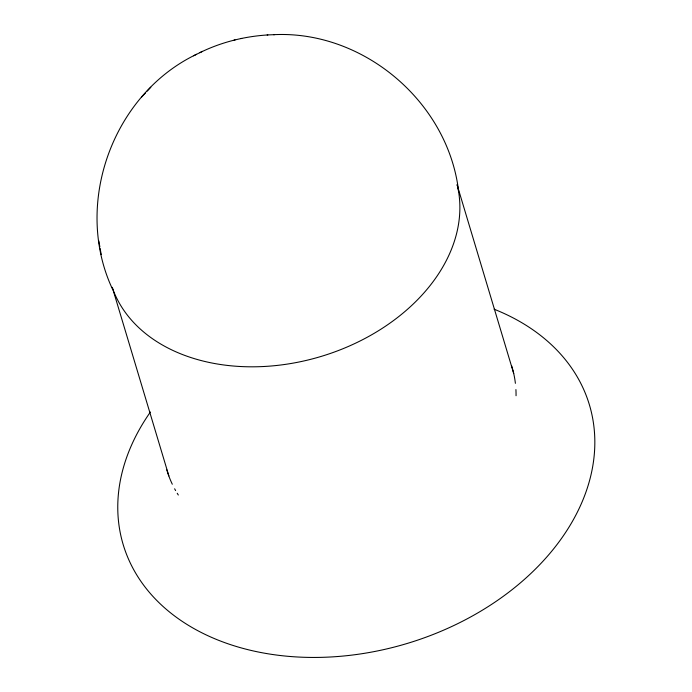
<?xml version="1.0" encoding="UTF-8"?>
<svg xmlns="http://www.w3.org/2000/svg" width="692" height="692" viewBox="0 0 692 692"><rect width="100%" height="100%" fill="white"/><g stroke="black" fill="none" stroke-linecap="round" stroke-linejoin="round"><path stroke-width="1.04" d="M196.563 54.296C112.372 94.484 72.911 204.521 112.467 289.066M147.206 91.084L150.821 87.235M141.73 96.932L145.545 92.866M199.78 52.704C220.956 42.273 244.302 36.399 267.83 34.937M193.578 55.784L202.453 51.372M234 40.188L235.038 39.954M241.032 38.562L241.716 38.406M273.582 34.687C363.447 30.119 448.226 102.148 458.64 191.459M267.164 34.963L274.594 34.643M457.109 184.868L513.715 373.498M112.277 287.292L168.874 475.932M98.8 240.859L99.873 246.888M100.15 248.558L101.222 254.578M511.63 365.791A180.093 130.425 -16.7 0 1 515.393 383.342M515.921 389.57A180.093 130.425 -16.7 0 1 516.05 395.738M178.32 495.022A180.093 130.425 -16.7 0 1 177.213 493.266M175.63 490.593A180.093 130.425 -16.7 0 1 174.618 488.786M172.308 484.244A180.093 130.425 -16.7 0 1 166.807 469.859M457.178 184.721A180.093 130.425 -16.7 0 1 321.175 356.415A180.093 130.425 -16.7 0 1 112.606 288.633M494.088 309.194A243.35 176.226 -16.7 0 1 554.906 547.251A243.35 176.226 -16.7 0 1 229.986 644.46A243.35 176.226 -16.7 0 1 150.389 412.025"/></g></svg>
